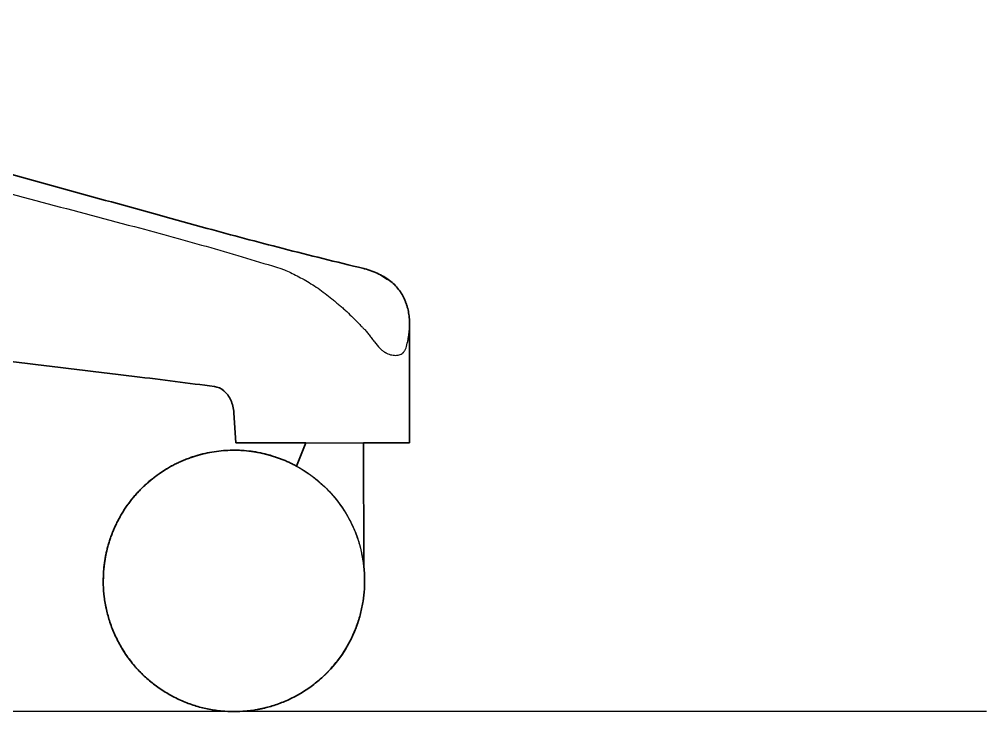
# Model space of a CAD drawing. Header units: millimetres. Extents: x 0 to 2114, y 0 to 2321.
# Drawn here: x 1878.8 to 2114, y 1303.2 to 1471.5 of the extents above; entities that cross this region are included whole.
import ezdxf

# ---------------------------------------------------------------- set-up
doc = ezdxf.new("R2010")
doc.units = ezdxf.units.MM
doc.layers.add('Blocks', color=7, linetype='Continuous')
for name, color, linetype, lineweight, true_color in [('Blocks$Inner', 7, 'Continuous', 25, 0x007f00), ('Blocks$Outline', 7, 'Continuous', 35, 0xff3f3f), ('Groud', 7, 'Continuous', 25, 0x243775)]:
    doc.layers.add(name, color=color, linetype=linetype, lineweight=lineweight, true_color=true_color)

# ---------------------------------------------------------------- blocks, each defined once
blk = doc.blocks.new('Aeron Size C Office Chair Side')
at = {"layer": 'Blocks$Inner'}
for p, q in [((794.7, 106.24), (796.56, 105.03)), ((774.47, 59.67), (776.71, 65.34)), ((790.73, 65.34), (790.79, 35.53))]:
    blk.add_line(p, q, dxfattribs=at)
blk.add_lwpolyline([(759.21, 72.67), (759.45, 69.01), (759.68, 65.34), (771.51, 65.34), (801.93, 65.34), (801.93, 94.2)], dxfattribs=at)
at = {"layer": 'Blocks$Inner', "extrusion": (0, 0, -1)}
for start, end in [(270, 90), (55.3384, 124.6616), (90, 270), (19.2891, 52.4134), (127.5866, 160.7109)]:
    blk.add_arc((-759.23, 31.78), 31.78, start, end, dxfattribs=at)
at = {"layer": 'Blocks$Inner'}
for points in [[(542.74, 168.32), (558.72, 164.27), (590.72, 156.07), (638.93, 143.34), (686.98, 130.65), (719.03, 122.16), (735.05, 117.91)], [(735.05, 117.91), (741.45, 116.21), (753.82, 112.81), (765.21, 109.41), (770.63, 107.72)], [(790.79, 107.72), (784.07, 109.34), (770.97, 112.6), (758.67, 115.86), (752.75, 117.49)], [(770.63, 107.72), (770.77, 107.67), (771.07, 107.57), (771.36, 107.47), (771.51, 107.41)], [(791.86, 107.43), (791.15, 107.63), (790.97, 107.67), (790.79, 107.72)], [(542.74, 104.63), (564.11, 102.13), (606.84, 97.08), (670.95, 89.28), (713.68, 84.1), (735.05, 81.5)], [(735.05, 81.5), (738.41, 81.09), (745.02, 80.27), (751.37, 79.45), (754.48, 79.04)]]:
    blk.add_open_spline(points, degree=3, dxfattribs=at)
for points, knots in [([(752.75, 117.49), (737.2, 121.77), (706.09, 130.32), (659.44, 143.1), (612.65, 155.91), (581.58, 164.16), (566.06, 168.23)], [2, 2, 2, 2, 2.25, 2.5, 2.75, 3, 3, 3, 3]), ([(771.51, 107.41), (772.46, 106.99), (774.03, 106.25), (776.26, 105.06), (777.96, 104.07), (779.68, 102.94), (781.37, 101.69), (782.77, 100.59), (783.87, 99.68), (784.69, 99), (785.5, 98.32), (786.55, 97.37), (787.57, 96.39), (788.56, 95.39), (789.3, 94.65), (789.9, 94.03), (790.32, 93.6), (790.57, 93.35), (790.75, 93.17), (790.93, 92.99), (791.16, 92.73), (791.57, 92.27), (792.13, 91.58), (792.79, 90.72), (793.65, 89.59), (794.49, 88.55), (795.24, 87.85), (795.62, 87.56), (795.83, 87.42), (795.99, 87.32), (796.16, 87.24), (796.38, 87.13), (796.76, 86.96), (797.32, 86.77), (797.97, 86.64), (798.59, 86.61), (799.16, 86.66), (799.67, 86.81), (800.04, 87), (800.27, 87.18), (800.4, 87.29), (800.49, 87.38), (800.57, 87.48), (800.68, 87.62), (800.85, 87.91), (801.16, 88.62), (801.43, 89.66), (801.63, 90.79), (801.75, 91.64), (801.83, 92.34), (801.87, 92.8), (801.89, 93.05), (801.9, 93.24), (801.91, 93.42), (801.92, 93.66), (801.93, 94.09), (801.93, 94.71), (801.89, 95.46), (801.79, 96.45), (801.63, 97.43), (801.42, 98.26), (801.28, 98.72), (801.13, 99.17), (800.92, 99.74), (800.52, 100.64), (799.93, 101.74), (799.05, 102.99), (797.99, 104.11), (796.74, 105.1), (794.82, 106.29), (793.11, 107.02), (791.86, 107.43)], [-0.5, -0.5, -0.5, -0.5, -0.444444, -0.416667, -0.388889, -0.361111, -0.333333, -0.305556, -0.291667, -0.277778, -0.263889, -0.25, -0.222222, -0.208333, -0.194444, -0.180556, -0.173611, -0.170139, -0.166667, -0.163194, -0.159722, -0.152778, -0.138889, -0.125, -0.111111, -0.083333, -0.069444, -0.0625, -0.059028, -0.055556, -0.052083, -0.048611, -0.041667, -0.027778, -0.013889, 0, 0.013889, 0.027778, 0.041667, 0.048611, 0.052083, 0.055556, 0.059028, 0.0625, 0.069444, 0.083333, 0.111111, 0.125, 0.138889, 0.152778, 0.159722, 0.163194, 0.166667, 0.170139, 0.173611, 0.180556, 0.194444, 0.208333, 0.222222, 0.25, 0.263889, 0.270833, 0.277778, 0.291667, 0.305556, 0.333333, 0.361111, 0.388889, 0.416667, 0.444444, 0.5, 0.5, 0.5, 0.5]), ([(754.48, 79.04), (755.31, 78.93), (756.48, 78.39), (757.75, 77.03), (758.75, 75.32), (759.13, 73.76), (759.21, 72.67)], [47.097501, 47.097501, 47.097501, 47.097501, 47.430835, 47.597501, 47.764168, 48.097501, 48.097501, 48.097501, 48.097501]), ([(775.48, 59.1), (775.63, 59.01), (775.97, 58.8), (776.6, 58.4), (777.17, 58.02), (777.63, 57.69), (777.98, 57.45), (778.33, 57.19), (778.82, 56.81), (779.44, 56.31), (780.08, 55.77), (780.57, 55.33), (780.94, 55), (781.29, 54.66), (781.76, 54.2), (782.35, 53.6), (782.91, 52.98), (783.35, 52.48), (783.67, 52.1), (783.98, 51.72), (784.39, 51.2), (784.88, 50.55), (785.45, 49.75), (785.81, 49.21), (785.98, 48.94)], [0.1111111, 0.1111111, 0.1111111, 0.1111111, 0.1388889, 0.1666667, 0.1944444, 0.2083333, 0.2222222, 0.2361111, 0.25, 0.2777778, 0.3055556, 0.3194444, 0.3333333, 0.3472222, 0.3611111, 0.3888889, 0.4166667, 0.4305556, 0.4444444, 0.4583333, 0.4722222, 0.5, 0.5277778, 0.5555556, 0.5555556, 0.5555556, 0.5555556]), ([(786.97, 47.29), (787.28, 46.74), (787.86, 45.61), (788.5, 44.18), (788.9, 43.17), (789.12, 42.59), (789.27, 42.15), (789.42, 41.71), (789.61, 41.12), (789.76, 40.61), (789.86, 40.25), (789.88, 40.19)], [0.6111111, 0.6111111, 0.6111111, 0.6111111, 0.6666667, 0.7222222, 0.75, 0.7638889, 0.7777778, 0.7916667, 0.8055556, 0.8333333, 0.8389897, 0.8389897, 0.8389897, 0.8389897]), ([(790.79, 35.53), (790.73, 36.01), (790.63, 36.75), (790.46, 37.67), (790.35, 38.21), (790.3, 38.49), (790.27, 38.63)], [29.8073144, 29.8073144, 29.8073144, 29.8073144, 29.8628357, 29.8906306, 29.9045281, 29.9184255, 29.9184255, 29.9184255, 29.9184255])]:
    blk.add_open_spline(points, degree=3, knots=knots, dxfattribs=at)
at = {"layer": 'Blocks$Outline'}
for points in [[(801.93, 94.19), (801.93, 65.34)], [(759.45, 69.01), (759.21, 72.67)], [(759.68, 65.34), (759.45, 69.01)], [(771.51, 65.34), (759.68, 65.34)], [(776.71, 65.34), (771.51, 65.34)], [(774.47, 59.67), (776.71, 65.34)], [(801.93, 65.34), (790.73, 65.34)], [(790.73, 65.34), (790.79, 35.53)]]:
    blk.add_lwpolyline(points, dxfattribs=at)
for points, knots in [([(566.06, 168.23), (581.58, 164.16), (612.65, 155.91), (659.44, 143.1), (706.09, 130.32), (737.2, 121.77), (752.75, 117.49)], [-2.9999995, -2.9999995, -2.9999995, -2.9999995, -2.75, -2.5, -2.25, -2, -2, -2, -2]), ([(791.86, 107.43), (793.11, 107.02), (794.82, 106.29), (796.74, 105.1), (797.99, 104.11), (799.05, 102.99), (799.93, 101.74), (800.52, 100.64), (800.92, 99.74), (801.13, 99.17), (801.28, 98.72), (801.42, 98.26), (801.63, 97.43), (801.79, 96.45), (801.89, 95.46), (801.92, 94.79), (801.93, 94.37), (801.93, 94.2), (801.93, 94.19)], [-0.5, -0.5, -0.5, -0.5, -0.4444319, -0.4166478, -0.3888637, -0.3610797, -0.3332956, -0.3055116, -0.2916195, -0.2777275, -0.2707815, -0.2638355, -0.2499434, -0.2221594, -0.2082673, -0.1943753, -0.1847675, -0.1846962, -0.1846962, -0.1846962, -0.1846962]), ([(759.21, 72.67), (759.13, 73.76), (758.75, 75.32), (757.75, 77.03), (756.48, 78.39), (755.31, 78.93), (754.48, 79.04)], [-48.097501, -48.097501, -48.097501, -48.097501, -47.764168, -47.597501, -47.430835, -47.097501, -47.097501, -47.097501, -47.097501])]:
    blk.add_open_spline(points, degree=3, knots=knots, dxfattribs=at)
for points in [[(752.75, 117.49), (758.67, 115.86), (770.97, 112.6), (784.07, 109.34), (790.79, 107.72)], [(790.79, 107.72), (790.97, 107.67), (791.15, 107.63), (791.86, 107.43)], [(735.05, 81.5), (713.68, 84.1), (670.95, 89.28), (606.84, 97.08), (564.11, 102.13), (542.74, 104.63)], [(754.48, 79.04), (751.37, 79.45), (745.02, 80.27), (738.41, 81.09), (735.05, 81.5)]]:
    blk.add_open_spline(points, degree=3, dxfattribs=at)
for points, weights, knots in [([(741.15, 57.92), (749.31, 63.56), (767.35, 63.56), (774.47, 59.67)], [1, 0.911262551915, 0.911262551915, 0.970732166919], [0, 0, 0, 19.226673, 34.966437, 34.966437, 34.966437]), ([(759.23, 0), (727.45, 0), (727.45, 31.78), (727.45, 37.18), (729.23, 42.28)], [1, 0.707106781187, 1, 0.93423867274, 0.898007234773], [0, 0, 0, 49.922655, 49.922655, 61.13145, 61.13145, 61.13145]), ([(790.79, 35.53), (791.01, 33.66), (791.01, 31.78), (791.01, 0), (759.23, 0)], [0.956061107668, 0.976076480677, 1, 0.707106781187, 1], [145.690282, 145.690282, 145.690282, 149.767965, 149.767965, 199.69062, 199.69062, 199.69062])]:
    blk.add_rational_spline(points, weights, degree=2, knots=knots, dxfattribs=at)
for points, weights in [([(729.23, 42.28), (732.35, 51.2), (739.84, 56.97)], [1, 0.958510973985, 1]), ([(739.84, 56.97), (740.49, 57.46), (741.15, 57.92)], [0.857135824917, 0.858555860808, 0.860538782647])]:
    blk.add_rational_spline(points, weights, degree=2, dxfattribs=at)

msp = doc.modelspace()

# ---------------------------------------------------------------- linework, layer by layer
at = {"layer": 'Groud'}
msp.add_lwpolyline([(2113.96, 1303.19), (1171.71, 1303.19)], dxfattribs=at)

# ---------------------------------------------------------------- block references
at = {"layer": 'Blocks'}
msp.add_blockref('Aeron Size C Office Chair Side', (1171.71, 1303.19), dxfattribs=at)

doc.saveas('drawing.dxf')
